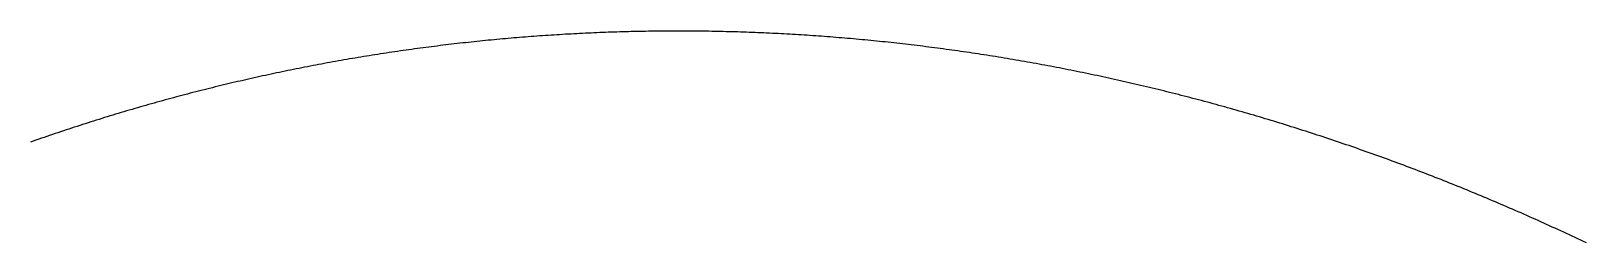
# Model space of a CAD drawing. Extents: x -14 to 314, y -178 to 13.
# Drawn here: x 202.29 to 209.65, y -92.16 to -91.16 of the extents above; entities that cross this region are included whole.
import ezdxf

# ---------------------------------------------------------------- set-up
doc = ezdxf.new("R2010")
doc.units = 0
doc.layers.add('BLACK', color=7, linetype='CONTINUOUS')

msp = doc.modelspace()

# ---------------------------------------------------------------- linework, layer by layer
at = {"layer": 'BLACK', "linetype": 'CONTINUOUS'}
for p, q in [((204.63138, -91.186079), (204.617859, -91.18715)), ((204.644902, -91.185028), (204.63138, -91.186079)), ((204.658428, -91.183996), (204.644902, -91.185028)), ((204.671954, -91.182985), (204.658428, -91.183996)), ((204.685486, -91.181993), (204.671954, -91.182985)), ((204.699017, -91.181021), (204.685486, -91.181993)), ((204.712553, -91.180069), (204.699017, -91.181021)), ((204.72609, -91.179137), (204.712553, -91.180069)), ((204.739631, -91.178225), (204.72609, -91.179137)), ((204.753172, -91.177333), (204.739631, -91.178225)), ((204.766718, -91.17646), (204.753172, -91.177333)), ((204.780263, -91.175608), (204.766718, -91.17646)), ((204.793814, -91.174775), (204.780263, -91.175608)), ((204.807365, -91.173962), (204.793814, -91.174775)), ((204.82092, -91.17317), (204.807365, -91.173962)), ((204.834475, -91.172397), (204.82092, -91.17317)), ((204.848035, -91.171644), (204.834475, -91.172397)), ((204.861595, -91.170911), (204.848035, -91.171644)), ((204.87516, -91.170197), (204.861595, -91.170911)), ((204.888724, -91.169504), (204.87516, -91.170197)), ((204.902294, -91.168831), (204.888724, -91.169504)), ((204.915863, -91.168177), (204.902294, -91.168831)), ((204.929437, -91.167544), (204.915863, -91.168177)), ((204.94301, -91.16693), (204.929437, -91.167544)), ((204.956588, -91.166337), (204.94301, -91.16693)), ((204.970167, -91.165763), (204.956588, -91.166337)), ((204.983749, -91.165209), (204.970167, -91.165763)), ((204.997332, -91.164675), (204.983749, -91.165209)), ((205.010919, -91.164162), (204.997332, -91.164675)), ((205.024506, -91.163668), (205.010919, -91.164162)), ((205.038097, -91.163194), (205.024506, -91.163668)), ((205.051689, -91.162739), (205.038097, -91.163194)), ((205.065284, -91.162305), (205.051689, -91.162739)), ((205.07888, -91.161891), (205.065284, -91.162305)), ((205.09248, -91.161497), (205.07888, -91.161891)), ((205.10608, -91.161123), (205.09248, -91.161497)), ((205.119684, -91.160768), (205.10608, -91.161123)), ((205.133288, -91.160434), (205.119684, -91.160768)), ((205.146896, -91.16012), (205.133288, -91.160434)), ((205.160504, -91.159825), (205.146896, -91.16012)), ((205.174117, -91.159551), (205.160504, -91.159825)), ((205.187729, -91.159296), (205.174117, -91.159551)), ((205.201346, -91.159062), (205.187729, -91.159296)), ((205.214962, -91.158847), (205.201346, -91.159062)), ((205.228583, -91.158653), (205.214962, -91.158847)), ((205.242203, -91.158478), (205.228583, -91.158653)), ((205.255828, -91.158323), (205.242203, -91.158478)), ((205.269452, -91.158189), (205.255828, -91.158323)), ((205.283081, -91.158074), (205.269452, -91.158189)), ((205.296709, -91.15798), (205.283081, -91.158074)), ((205.310341, -91.157905), (205.296709, -91.15798)), ((205.323973, -91.15785), (205.310341, -91.157905)), ((205.33761, -91.157816), (205.323973, -91.15785)), ((205.351245, -91.157801), (205.33761, -91.157816)), ((205.364885, -91.157807), (205.351245, -91.157801)), ((205.378525, -91.157832), (205.364885, -91.157807)), ((205.392169, -91.157877), (205.378525, -91.157832)), ((205.405812, -91.157943), (205.392169, -91.157877)), ((205.41946, -91.158028), (205.405812, -91.157943)), ((205.433107, -91.158134), (205.41946, -91.158028)), ((205.446758, -91.158259), (205.433107, -91.158134)), ((205.460408, -91.158405), (205.446758, -91.158259)), ((205.474063, -91.15857), (205.460408, -91.158405)), ((205.487717, -91.158756), (205.474063, -91.15857)), ((205.501376, -91.158961), (205.487717, -91.158756)), ((205.515033, -91.159187), (205.501376, -91.158961)), ((205.528695, -91.159433), (205.515033, -91.159187)), ((205.542356, -91.159698), (205.528695, -91.159433)), ((205.556021, -91.159984), (205.542356, -91.159698)), ((205.569686, -91.16029), (205.556021, -91.159984)), ((205.583354, -91.160616), (205.569686, -91.16029)), ((205.597022, -91.160962), (205.583354, -91.160616)), ((205.610694, -91.161328), (205.597022, -91.160962)), ((205.624365, -91.161714), (205.610694, -91.161328)), ((205.638041, -91.16212), (205.624365, -91.161714)), ((205.651715, -91.162546), (205.638041, -91.16212)), ((205.665393, -91.162992), (205.651715, -91.162546)), ((205.679071, -91.163459), (205.665393, -91.162992)), ((205.692753, -91.163945), (205.679071, -91.163459)), ((205.706433, -91.164451), (205.692753, -91.163945)), ((205.720118, -91.164978), (205.706433, -91.164451)), ((205.733802, -91.165525), (205.720118, -91.164978)), ((205.74749, -91.166091), (205.733802, -91.165525)), ((205.761177, -91.166678), (205.74749, -91.166091)), ((205.774868, -91.167285), (205.761177, -91.166678)), ((205.788557, -91.167912), (205.774868, -91.167285)), ((205.802251, -91.168559), (205.788557, -91.167912)), ((205.815944, -91.169226), (205.802251, -91.168559)), ((205.829641, -91.169914), (205.815944, -91.169226)), ((205.843336, -91.170621), (205.829641, -91.169914)), ((205.857036, -91.171349), (205.843336, -91.170621)), ((205.870735, -91.172096), (205.857036, -91.171349)), ((205.884437, -91.172864), (205.870735, -91.172096)), ((205.898138, -91.173652), (205.884437, -91.172864)), ((205.911843, -91.17446), (205.898138, -91.173652)), ((205.925547, -91.175288), (205.911843, -91.17446)), ((205.939255, -91.176136), (205.925547, -91.175288)), ((205.952962, -91.177004), (205.939255, -91.176136)), ((205.966672, -91.177893), (205.952962, -91.177004)), ((205.980381, -91.178801), (205.966672, -91.177893)), ((205.994095, -91.17973), (205.980381, -91.178801)), ((206.007806, -91.180679), (205.994095, -91.17973)), ((206.021522, -91.181648), (206.007806, -91.180679)), ((206.035236, -91.182637), (206.021522, -91.181648)), ((206.048954, -91.183647), (206.035236, -91.182637)), ((206.062671, -91.184676), (206.048954, -91.183647)), ((206.076391, -91.185726), (206.062671, -91.184676)), ((206.09011, -91.186795), (206.076391, -91.185726)), ((203.998799, -91.257874), (203.985409, -91.259876)), ((204.012195, -91.25589), (203.998799, -91.257874)), ((204.025591, -91.253927), (204.012195, -91.25589)), ((204.038993, -91.251983), (204.025591, -91.253927)), ((204.052395, -91.250059), (204.038993, -91.251983)), ((204.065803, -91.248155), (204.052395, -91.250059)), ((204.079211, -91.246271), (204.065803, -91.248155)), ((204.092624, -91.244406), (204.079211, -91.246271)), ((204.106038, -91.242562), (204.092624, -91.244406)), ((204.119457, -91.240737), (204.106038, -91.242562)), ((204.132877, -91.238932), (204.119457, -91.240737)), ((204.146302, -91.237146), (204.132877, -91.238932)), ((204.159728, -91.235381), (204.146302, -91.237146)), ((204.173158, -91.233635), (204.159728, -91.235381)), ((204.186589, -91.23191), (204.173158, -91.233635)), ((204.200025, -91.230203), (204.186589, -91.23191)), ((204.213462, -91.228517), (204.200025, -91.230203)), ((204.226904, -91.226851), (204.213462, -91.228517)), ((204.240346, -91.225204), (204.226904, -91.226851)), ((204.253794, -91.223577), (204.240346, -91.225204)), ((204.267242, -91.22197), (204.253794, -91.223577)), ((204.280694, -91.220383), (204.267242, -91.22197)), ((204.294148, -91.218816), (204.280694, -91.220383)), ((204.307606, -91.217268), (204.294148, -91.218816)), ((204.321065, -91.215741), (204.307606, -91.217268)), ((204.334529, -91.214233), (204.321065, -91.215741)), ((204.347994, -91.212745), (204.334529, -91.214233)), ((204.361463, -91.211276), (204.347994, -91.212745)), ((204.374933, -91.209828), (204.361463, -91.211276)), ((204.388407, -91.208399), (204.374933, -91.209828)), ((204.401882, -91.206991), (204.388407, -91.208399)), ((204.415363, -91.205602), (204.401882, -91.206991)), ((204.428843, -91.204233), (204.415363, -91.205602)), ((204.442328, -91.202883), (204.428843, -91.204233)), ((204.455814, -91.201554), (204.442328, -91.202883)), ((204.469305, -91.200245), (204.455814, -91.201554)), ((204.482796, -91.198955), (204.469305, -91.200245)), ((204.496292, -91.197685), (204.482796, -91.198955)), ((204.509788, -91.196435), (204.496292, -91.197685)), ((204.523289, -91.195205), (204.509788, -91.196435)), ((204.53679, -91.193995), (204.523289, -91.195205)), ((204.550296, -91.192804), (204.53679, -91.193995)), ((204.563803, -91.191634), (204.550296, -91.192804)), ((204.577314, -91.190483), (204.563803, -91.191634)), ((204.590826, -91.189352), (204.577314, -91.190483)), ((204.604342, -91.188241), (204.590826, -91.189352)), ((204.617859, -91.18715), (204.604342, -91.188241)), ((206.103833, -91.187886), (206.09011, -91.186795)), ((206.117555, -91.188996), (206.103833, -91.187886)), ((206.13128, -91.190126), (206.117555, -91.188996)), ((206.145003, -91.191276), (206.13128, -91.190126)), ((206.158731, -91.192447), (206.145003, -91.191276)), ((206.172456, -91.193638), (206.158731, -91.192447)), ((206.186186, -91.194849), (206.172456, -91.193638)), ((206.199914, -91.19608), (206.186186, -91.194849)), ((206.213646, -91.197331), (206.199914, -91.19608)), ((206.227376, -91.198603), (206.213646, -91.197331)), ((206.241109, -91.199895), (206.227376, -91.198603)), ((206.254841, -91.201206), (206.241109, -91.199895)), ((206.268577, -91.202539), (206.254841, -91.201206)), ((206.282311, -91.203891), (206.268577, -91.202539)), ((206.296049, -91.205263), (206.282311, -91.203891)), ((206.309785, -91.206656), (206.296049, -91.205263)), ((206.323524, -91.208069), (206.309785, -91.206656)), ((206.337262, -91.209502), (206.323524, -91.208069)), ((206.351003, -91.210956), (206.337262, -91.209502)), ((206.364743, -91.212429), (206.351003, -91.210956)), ((206.378486, -91.213923), (206.364743, -91.212429)), ((206.392228, -91.215437), (206.378486, -91.213923)), ((206.405972, -91.216971), (206.392228, -91.215437)), ((206.419715, -91.218525), (206.405972, -91.216971)), ((206.433462, -91.2201), (206.419715, -91.218525)), ((206.447206, -91.221695), (206.433462, -91.2201)), ((206.460954, -91.22331), (206.447206, -91.221695)), ((206.474701, -91.224946), (206.460954, -91.22331)), ((206.48845, -91.226601), (206.474701, -91.224946)), ((206.502198, -91.228277), (206.48845, -91.226601)), ((206.515949, -91.229973), (206.502198, -91.228277)), ((206.529698, -91.23169), (206.515949, -91.229973)), ((206.54345, -91.233426), (206.529698, -91.23169)), ((206.557201, -91.235183), (206.54345, -91.233426)), ((206.570954, -91.23696), (206.557201, -91.235183)), ((206.584706, -91.238757), (206.570954, -91.23696)), ((206.598461, -91.240575), (206.584706, -91.238757)), ((206.612214, -91.242413), (206.598461, -91.240575)), ((206.62597, -91.244271), (206.612214, -91.242413)), ((206.639724, -91.24615), (206.62597, -91.244271)), ((206.653481, -91.248048), (206.639724, -91.24615)), ((206.667237, -91.249967), (206.653481, -91.248048)), ((206.680995, -91.251907), (206.667237, -91.249967)), ((206.694751, -91.253866), (206.680995, -91.251907)), ((206.708511, -91.255846), (206.694751, -91.253866)), ((206.722268, -91.257846), (206.708511, -91.255846)), ((206.736028, -91.259867), (206.722268, -91.257846)), ((203.571781, -91.331778), (203.558489, -91.334413)), ((203.585077, -91.329162), (203.571781, -91.331778)), ((203.598375, -91.326566), (203.585077, -91.329162)), ((203.611678, -91.323989), (203.598375, -91.326566)), ((203.624982, -91.321433), (203.611678, -91.323989)), ((203.638292, -91.318896), (203.624982, -91.321433)), ((203.651603, -91.316379), (203.638292, -91.318896)), ((203.664918, -91.313882), (203.651603, -91.316379)), ((203.678235, -91.311404), (203.664918, -91.313882)), ((203.691558, -91.308946), (203.678235, -91.311404)), ((203.704881, -91.306508), (203.691558, -91.308946)), ((203.71821, -91.30409), (203.704881, -91.306508)), ((203.731539, -91.301692), (203.71821, -91.30409)), ((203.744874, -91.299313), (203.731539, -91.301692)), ((203.75821, -91.296954), (203.744874, -91.299313)), ((203.771551, -91.294615), (203.75821, -91.296954)), ((203.784893, -91.292295), (203.771551, -91.294615)), ((203.79824, -91.289996), (203.784893, -91.292295)), ((203.811589, -91.287716), (203.79824, -91.289996)), ((203.824942, -91.285455), (203.811589, -91.287716)), ((203.838297, -91.283215), (203.824942, -91.285455)), ((203.851656, -91.280995), (203.838297, -91.283215)), ((203.865017, -91.278794), (203.851656, -91.280995)), ((203.878383, -91.276613), (203.865017, -91.278794)), ((203.891749, -91.274452), (203.878383, -91.276613)), ((203.905121, -91.27231), (203.891749, -91.274452)), ((203.918494, -91.270188), (203.905121, -91.27231)), ((203.931872, -91.268086), (203.918494, -91.270188)), ((203.94525, -91.266004), (203.931872, -91.268086)), ((203.958634, -91.263942), (203.94525, -91.266004)), ((203.972019, -91.261899), (203.958634, -91.263942)), ((203.985409, -91.259876), (203.972019, -91.261899)), ((206.749786, -91.261907), (206.736028, -91.259867)), ((206.763547, -91.263968), (206.749786, -91.261907)), ((206.777307, -91.266049), (206.763547, -91.263968)), ((206.791069, -91.268151), (206.777307, -91.266049)), ((206.804828, -91.270273), (206.791069, -91.268151)), ((206.818591, -91.272415), (206.804828, -91.270273)), ((206.832352, -91.274577), (206.818591, -91.272415)), ((206.846115, -91.27676), (206.832352, -91.274577)), ((206.859876, -91.278963), (206.846115, -91.27676)), ((206.87364, -91.281187), (206.859876, -91.278963)), ((206.887402, -91.28343), (206.87364, -91.281187)), ((206.901167, -91.285695), (206.887402, -91.28343)), ((206.914929, -91.287979), (206.901167, -91.285695)), ((206.928694, -91.290284), (206.914929, -91.287979)), ((206.942457, -91.292609), (206.928694, -91.290284)), ((206.956222, -91.294954), (206.942457, -91.292609)), ((206.969985, -91.297319), (206.956222, -91.294954)), ((206.983751, -91.299706), (206.969985, -91.297319)), ((206.997514, -91.302112), (206.983751, -91.299706)), ((207.01128, -91.304539), (206.997514, -91.302112)), ((207.025044, -91.306985), (207.01128, -91.304539)), ((207.03881, -91.309453), (207.025044, -91.306985)), ((207.052574, -91.311941), (207.03881, -91.309453)), ((207.066341, -91.314449), (207.052574, -91.311941)), ((207.080105, -91.316977), (207.066341, -91.314449)), ((207.093871, -91.319526), (207.080105, -91.316977)), ((207.107635, -91.322095), (207.093871, -91.319526)), ((207.121402, -91.324684), (207.107635, -91.322095)), ((207.135166, -91.327294), (207.121402, -91.324684)), ((207.148932, -91.329924), (207.135166, -91.327294)), ((207.162696, -91.332575), (207.148932, -91.329924)), ((207.176462, -91.335246), (207.162696, -91.332575)), ((203.227256, -91.40672), (203.214052, -91.409869)), ((203.240466, -91.403591), (203.227256, -91.40672)), ((203.253677, -91.400482), (203.240466, -91.403591)), ((203.266894, -91.397392), (203.253677, -91.400482)), ((203.280112, -91.394322), (203.266894, -91.397392)), ((203.293335, -91.391272), (203.280112, -91.394322)), ((203.30656, -91.388241), (203.293335, -91.391272)), ((203.31979, -91.38523), (203.30656, -91.388241)), ((203.333022, -91.382239), (203.31979, -91.38523)), ((203.346259, -91.379268), (203.333022, -91.382239)), ((203.359497, -91.376317), (203.346259, -91.379268)), ((203.372741, -91.373385), (203.359497, -91.376317)), ((203.385986, -91.370473), (203.372741, -91.373385)), ((203.399237, -91.36758), (203.385986, -91.370473)), ((203.412488, -91.364708), (203.399237, -91.36758)), ((203.425746, -91.361855), (203.412488, -91.364708)), ((203.439004, -91.359022), (203.425746, -91.361855)), ((203.452268, -91.356209), (203.439004, -91.359022)), ((203.465533, -91.353415), (203.452268, -91.356209)), ((203.478804, -91.350641), (203.465533, -91.353415)), ((203.492075, -91.347887), (203.478804, -91.350641)), ((203.505352, -91.345153), (203.492075, -91.347887)), ((203.518631, -91.342438), (203.505352, -91.345153)), ((203.531914, -91.339743), (203.518631, -91.342438)), ((203.545199, -91.337068), (203.531914, -91.339743)), ((203.558489, -91.334413), (203.545199, -91.337068)), ((207.190226, -91.337937), (207.176462, -91.335246)), ((207.203992, -91.340649), (207.190226, -91.337937)), ((207.217756, -91.34338), (207.203992, -91.340649)), ((207.231522, -91.346133), (207.217756, -91.34338)), ((207.245285, -91.348905), (207.231522, -91.346133)), ((207.25905, -91.351699), (207.245285, -91.348905)), ((207.272813, -91.354512), (207.25905, -91.351699)), ((207.286578, -91.357346), (207.272813, -91.354512)), ((207.30034, -91.3602), (207.286578, -91.357346)), ((207.314105, -91.363075), (207.30034, -91.3602)), ((207.327867, -91.36597), (207.314105, -91.363075)), ((207.341631, -91.368885), (207.327867, -91.36597)), ((207.355392, -91.371821), (207.341631, -91.368885)), ((207.369155, -91.374777), (207.355392, -91.371821)), ((207.382916, -91.377754), (207.369155, -91.374777)), ((207.396679, -91.380751), (207.382916, -91.377754)), ((207.410438, -91.383768), (207.396679, -91.380751)), ((207.4242, -91.386806), (207.410438, -91.383768)), ((207.437959, -91.389864), (207.4242, -91.386806)), ((207.45172, -91.392943), (207.437959, -91.389864)), ((207.465478, -91.396041), (207.45172, -91.392943)), ((207.479239, -91.399161), (207.465478, -91.396041)), ((207.492996, -91.4023), (207.479239, -91.399161)), ((207.506755, -91.405461), (207.492996, -91.4023)), ((207.520511, -91.408641), (207.506755, -91.405461)), ((202.937553, -91.480558), (202.924426, -91.484141)), ((202.950684, -91.476994), (202.937553, -91.480558)), ((202.963818, -91.473451), (202.950684, -91.476994)), ((202.976957, -91.469927), (202.963818, -91.473451)), ((202.990098, -91.466422), (202.976957, -91.469927)), ((203.003244, -91.462938), (202.990098, -91.466422)), ((203.016392, -91.459473), (203.003244, -91.462938)), ((203.029546, -91.456028), (203.016392, -91.459473)), ((203.042701, -91.452603), (203.029546, -91.456028)), ((203.055861, -91.449197), (203.042701, -91.452603)), ((203.069024, -91.445811), (203.055861, -91.449197)), ((203.082191, -91.442445), (203.069024, -91.445811)), ((203.095361, -91.439099), (203.082191, -91.442445)), ((203.108535, -91.435772), (203.095361, -91.439099)), ((203.121712, -91.432465), (203.108535, -91.435772)), ((203.134894, -91.429178), (203.121712, -91.432465)), ((203.148077, -91.42591), (203.134894, -91.429178)), ((203.161266, -91.422662), (203.148077, -91.42591)), ((203.174456, -91.419435), (203.161266, -91.422662)), ((203.187652, -91.416226), (203.174456, -91.419435)), ((203.200849, -91.413038), (203.187652, -91.416226)), ((203.214052, -91.409869), (203.200849, -91.413038)), ((207.534269, -91.411842), (207.520511, -91.408641)), ((207.548024, -91.415064), (207.534269, -91.411842)), ((207.561781, -91.418306), (207.548024, -91.415064)), ((207.575535, -91.421568), (207.561781, -91.418306)), ((207.58929, -91.424851), (207.575535, -91.421568)), ((207.603043, -91.428153), (207.58929, -91.424851)), ((207.616797, -91.431477), (207.603043, -91.428153)), ((207.630548, -91.434821), (207.616797, -91.431477)), ((207.644301, -91.438185), (207.630548, -91.434821)), ((207.658051, -91.44157), (207.644301, -91.438185)), ((207.671803, -91.444975), (207.658051, -91.44157)), ((207.685551, -91.448401), (207.671803, -91.444975)), ((207.699301, -91.451847), (207.685551, -91.448401)), ((207.713048, -91.455313), (207.699301, -91.451847)), ((207.726796, -91.4588), (207.713048, -91.455313)), ((207.740542, -91.462307), (207.726796, -91.4588)), ((207.754288, -91.465836), (207.740542, -91.462307)), ((207.768032, -91.469383), (207.754288, -91.465836)), ((207.781777, -91.472952), (207.768032, -91.469383)), ((207.795518, -91.476541), (207.781777, -91.472952)), ((207.809261, -91.480151), (207.795518, -91.476541)), ((207.823001, -91.483781), (207.809261, -91.480151)), ((202.688763, -91.552019), (202.675705, -91.555978)), ((202.701823, -91.54808), (202.688763, -91.552019)), ((202.714888, -91.544161), (202.701823, -91.54808)), ((202.727956, -91.540262), (202.714888, -91.544161)), ((202.741029, -91.536382), (202.727956, -91.540262)), ((202.754104, -91.532522), (202.741029, -91.536382)), ((202.767184, -91.528682), (202.754104, -91.532522)), ((202.780266, -91.524862), (202.767184, -91.528682)), ((202.793354, -91.521061), (202.780266, -91.524862)), ((202.806444, -91.51728), (202.793354, -91.521061)), ((202.819539, -91.513519), (202.806444, -91.51728)), ((202.832636, -91.509778), (202.819539, -91.513519)), ((202.845739, -91.506056), (202.832636, -91.509778)), ((202.858843, -91.502354), (202.845739, -91.506056)), ((202.871953, -91.498672), (202.858843, -91.502354)), ((202.885065, -91.49501), (202.871953, -91.498672)), ((202.898182, -91.491367), (202.885065, -91.49501)), ((202.911302, -91.487745), (202.898182, -91.491367)), ((202.924426, -91.484141), (202.911302, -91.487745)), ((207.836742, -91.487431), (207.823001, -91.483781)), ((207.85048, -91.491102), (207.836742, -91.487431)), ((207.86422, -91.494794), (207.85048, -91.491102)), ((207.877955, -91.498505), (207.86422, -91.494794)), ((207.891692, -91.502238), (207.877955, -91.498505)), ((207.905426, -91.50599), (207.891692, -91.502238)), ((207.919161, -91.509763), (207.905426, -91.50599)), ((207.932893, -91.513557), (207.919161, -91.509763)), ((207.946626, -91.517371), (207.932893, -91.513557)), ((207.960355, -91.521205), (207.946626, -91.517371)), ((207.974085, -91.52506), (207.960355, -91.521205)), ((207.987812, -91.528935), (207.974085, -91.52506)), ((208.00154, -91.532831), (207.987812, -91.528935)), ((208.015265, -91.536747), (208.00154, -91.532831)), ((208.028991, -91.540684), (208.015265, -91.536747)), ((208.042713, -91.544641), (208.028991, -91.540684)), ((208.056436, -91.548619), (208.042713, -91.544641)), ((208.070155, -91.552617), (208.056436, -91.548619)), ((208.083876, -91.556636), (208.070155, -91.552617)), ((202.454319, -91.626299), (202.44133, -91.630614)), ((202.46731, -91.622004), (202.454319, -91.626299)), ((202.480307, -91.617729), (202.46731, -91.622004)), ((202.493306, -91.613474), (202.480307, -91.617729)), ((202.50631, -91.609239), (202.493306, -91.613474)), ((202.519317, -91.605023), (202.50631, -91.609239)), ((202.532329, -91.600827), (202.519317, -91.605023)), ((202.545343, -91.596651), (202.532329, -91.600827)), ((202.558363, -91.592495), (202.545343, -91.596651)), ((202.571385, -91.588358), (202.558363, -91.592495)), ((202.584412, -91.584241), (202.571385, -91.588358)), ((202.597442, -91.580145), (202.584412, -91.584241)), ((202.610477, -91.576067), (202.597442, -91.580145)), ((202.623515, -91.57201), (202.610477, -91.576067)), ((202.636557, -91.567972), (202.623515, -91.57201)), ((202.649602, -91.563954), (202.636557, -91.567972)), ((202.662652, -91.559956), (202.649602, -91.563954)), ((202.675705, -91.555978), (202.662652, -91.559956)), ((208.097592, -91.560674), (208.083876, -91.556636)), ((208.11131, -91.564734), (208.097592, -91.560674)), ((208.125024, -91.568814), (208.11131, -91.564734)), ((208.138739, -91.572914), (208.125024, -91.568814)), ((208.15245, -91.577035), (208.138739, -91.572914)), ((208.166163, -91.581176), (208.15245, -91.577035)), ((208.179871, -91.585338), (208.166163, -91.581176)), ((208.19358, -91.58952), (208.179871, -91.585338)), ((208.207285, -91.593723), (208.19358, -91.58952)), ((208.220991, -91.597946), (208.207285, -91.593723)), ((208.234694, -91.602189), (208.220991, -91.597946)), ((208.248397, -91.606454), (208.234694, -91.602189)), ((208.262096, -91.610738), (208.248397, -91.606454)), ((208.275796, -91.615043), (208.262096, -91.610738)), ((208.289492, -91.619368), (208.275796, -91.615043)), ((208.303188, -91.623715), (208.289492, -91.619368)), ((208.316881, -91.628081), (208.303188, -91.623715)), ((208.330574, -91.632468), (208.316881, -91.628081)), ((202.298721, -91.67938), (202.28578, -91.683932)), ((202.311665, -91.674848), (202.298721, -91.67938)), ((202.324615, -91.670335), (202.311665, -91.674848)), ((202.337567, -91.665843), (202.324615, -91.670335)), ((202.350524, -91.661369), (202.337567, -91.665843)), ((202.363484, -91.656917), (202.350524, -91.661369)), ((202.376449, -91.652483), (202.363484, -91.656917)), ((202.389417, -91.64807), (202.376449, -91.652483)), ((202.40239, -91.643676), (202.389417, -91.64807)), ((202.415366, -91.639302), (202.40239, -91.643676)), ((202.428347, -91.634948), (202.415366, -91.639302)), ((202.44133, -91.630614), (202.428347, -91.634948)), ((208.344263, -91.636875), (208.330574, -91.632468)), ((208.357953, -91.641303), (208.344263, -91.636875)), ((208.371639, -91.645751), (208.357953, -91.641303)), ((208.385325, -91.65022), (208.371639, -91.645751)), ((208.399007, -91.654709), (208.385325, -91.65022)), ((208.41269, -91.659219), (208.399007, -91.654709)), ((208.426368, -91.663748), (208.41269, -91.659219)), ((208.440047, -91.668299), (208.426368, -91.663748)), ((208.453722, -91.67287), (208.440047, -91.668299)), ((208.467397, -91.677462), (208.453722, -91.67287)), ((208.481068, -91.682073), (208.467397, -91.677462)), ((208.494739, -91.686706), (208.481068, -91.682073)), ((208.508406, -91.691359), (208.494739, -91.686706)), ((208.522074, -91.696032), (208.508406, -91.691359)), ((208.535737, -91.700726), (208.522074, -91.696032)), ((208.5494, -91.70544), (208.535737, -91.700726)), ((208.563059, -91.710175), (208.5494, -91.70544)), ((208.576718, -91.71493), (208.563059, -91.710175)), ((208.590373, -91.719706), (208.576718, -91.71493)), ((208.604028, -91.724502), (208.590373, -91.719706)), ((208.617678, -91.729318), (208.604028, -91.724502)), ((208.631329, -91.734156), (208.617678, -91.729318)), ((208.644975, -91.739013), (208.631329, -91.734156)), ((208.658622, -91.743891), (208.644975, -91.739013)), ((208.672263, -91.748789), (208.658622, -91.743891)), ((208.685905, -91.753708), (208.672263, -91.748789)), ((208.699543, -91.758647), (208.685905, -91.753708)), ((208.71318, -91.763607), (208.699543, -91.758647)), ((208.726813, -91.768587), (208.71318, -91.763607)), ((208.740445, -91.773588), (208.726813, -91.768587)), ((208.754073, -91.778609), (208.740445, -91.773588)), ((208.767701, -91.783651), (208.754073, -91.778609)), ((208.781324, -91.788712), (208.767701, -91.783651)), ((208.794947, -91.793795), (208.781324, -91.788712)), ((208.808566, -91.798898), (208.794947, -91.793795)), ((208.822184, -91.804021), (208.808566, -91.798898)), ((208.835798, -91.809165), (208.822184, -91.804021)), ((208.849411, -91.814329), (208.835798, -91.809165)), ((208.863019, -91.819514), (208.849411, -91.814329)), ((208.876627, -91.824719), (208.863019, -91.819514)), ((208.890231, -91.829944), (208.876627, -91.824719)), ((208.903834, -91.835191), (208.890231, -91.829944)), ((208.917432, -91.840457), (208.903834, -91.835191)), ((208.931029, -91.845744), (208.917432, -91.840457)), ((208.944622, -91.851051), (208.931029, -91.845744)), ((208.958215, -91.856379), (208.944622, -91.851051)), ((208.971802, -91.861727), (208.958215, -91.856379)), ((208.985389, -91.867096), (208.971802, -91.861727)), ((208.998971, -91.872484), (208.985389, -91.867096)), ((209.012552, -91.877894), (208.998971, -91.872484)), ((209.026129, -91.883323), (209.012552, -91.877894)), ((209.039704, -91.888774), (209.026129, -91.883323)), ((209.053275, -91.894244), (209.039704, -91.888774)), ((209.066845, -91.899736), (209.053275, -91.894244)), ((209.08041, -91.905247), (209.066845, -91.899736)), ((209.093974, -91.910779), (209.08041, -91.905247)), ((209.107533, -91.916331), (209.093974, -91.910779)), ((209.121092, -91.921905), (209.107533, -91.916331)), ((209.134645, -91.927497), (209.121092, -91.921905)), ((209.148197, -91.933111), (209.134645, -91.927497)), ((209.161745, -91.938745), (209.148197, -91.933111)), ((209.175291, -91.9444), (209.161745, -91.938745)), ((209.188832, -91.950074), (209.175291, -91.9444)), ((209.202372, -91.95577), (209.188832, -91.950074)), ((209.215907, -91.961485), (209.202372, -91.95577)), ((209.229441, -91.967221), (209.215907, -91.961485)), ((209.242969, -91.972977), (209.229441, -91.967221)), ((209.256497, -91.978755), (209.242969, -91.972977)), ((209.270019, -91.984551), (209.256497, -91.978755)), ((209.28354, -91.990369), (209.270019, -91.984551)), ((209.297056, -91.996207), (209.28354, -91.990369)), ((209.31057, -92.002066), (209.297056, -91.996207)), ((209.32408, -92.007944), (209.31057, -92.002066)), ((209.337587, -92.013843), (209.32408, -92.007944)), ((209.35109, -92.019762), (209.337587, -92.013843)), ((209.364591, -92.025703), (209.35109, -92.019762)), ((209.378087, -92.031662), (209.364591, -92.025703)), ((209.391581, -92.037643), (209.378087, -92.031662)), ((209.40507, -92.043644), (209.391581, -92.037643)), ((209.418558, -92.049665), (209.40507, -92.043644)), ((209.43204, -92.055707), (209.418558, -92.049665)), ((209.44552, -92.061769), (209.43204, -92.055707)), ((209.458995, -92.067851), (209.44552, -92.061769)), ((209.472468, -92.073954), (209.458995, -92.067851)), ((209.485936, -92.080077), (209.472468, -92.073954)), ((209.499402, -92.08622), (209.485936, -92.080077)), ((209.512863, -92.092384), (209.499402, -92.08622)), ((209.526322, -92.098568), (209.512863, -92.092384)), ((209.539775, -92.104772), (209.526322, -92.098568)), ((209.553226, -92.110997), (209.539775, -92.104772)), ((209.566672, -92.117242), (209.553226, -92.110997)), ((209.580116, -92.123508), (209.566672, -92.117242)), ((209.593555, -92.129793), (209.580116, -92.123508)), ((209.606991, -92.136099), (209.593555, -92.129793)), ((209.620422, -92.142425), (209.606991, -92.136099)), ((209.63385, -92.148772), (209.620422, -92.142425)), ((209.647274, -92.155139), (209.63385, -92.148772)), ((209.660694, -92.161526), (209.647274, -92.155139))]:
    msp.add_line(p, q, dxfattribs=at)

doc.saveas('drawing.dxf')
